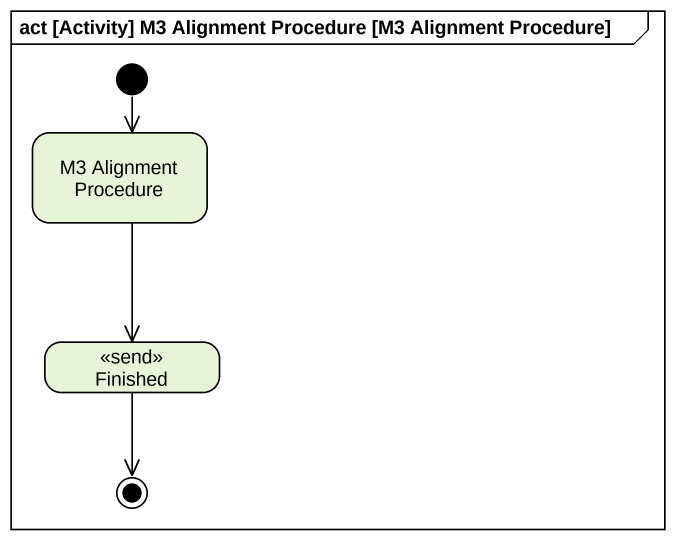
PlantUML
@startuml
mainframe act [Activity] M3 Alignment Procedure [M3 Alignment Procedure]
hide empty description
state "M3 Alignment Procedure" as M3_Alignment_Procedure
state Finished <<send>>
[*] --> M3_Alignment_Procedure
M3_Alignment_Procedure --> Finished
Finished --> [*]
@enduml
